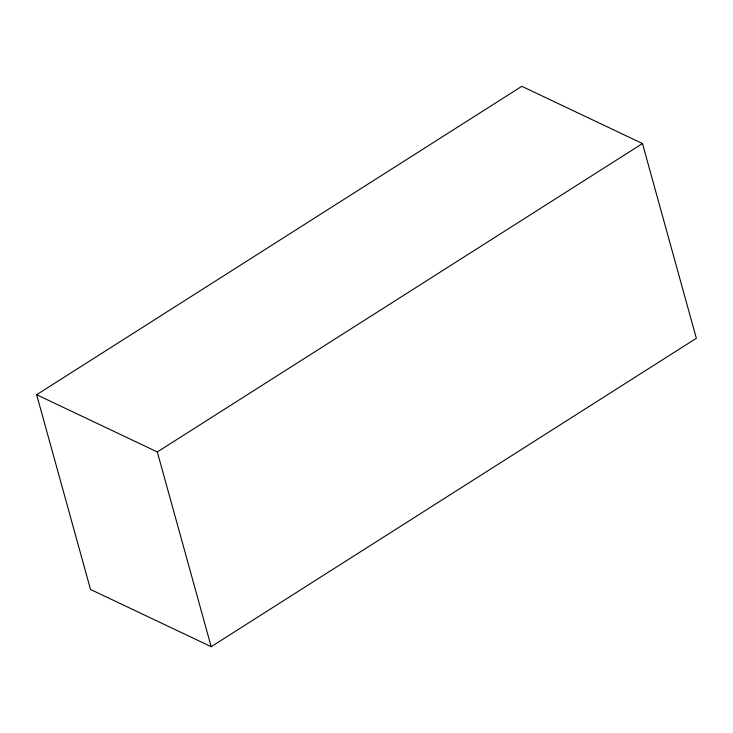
<?xml version="1.0" encoding="UTF-8"?>
<svg xmlns="http://www.w3.org/2000/svg" width="733" height="733" viewBox="0 0 733 733"><rect width="100%" height="100%" fill="white"/><g stroke="black" fill="none" stroke-linecap="round" stroke-linejoin="round"><path stroke-width="1.1" d="M36.65 394.711L521.823 86.311L642.484 143.549L696.35 338.289L211.177 646.689L90.516 589.451L36.65 394.711L157.311 451.949L211.177 646.689M157.311 451.949L642.484 143.549"/></g></svg>
